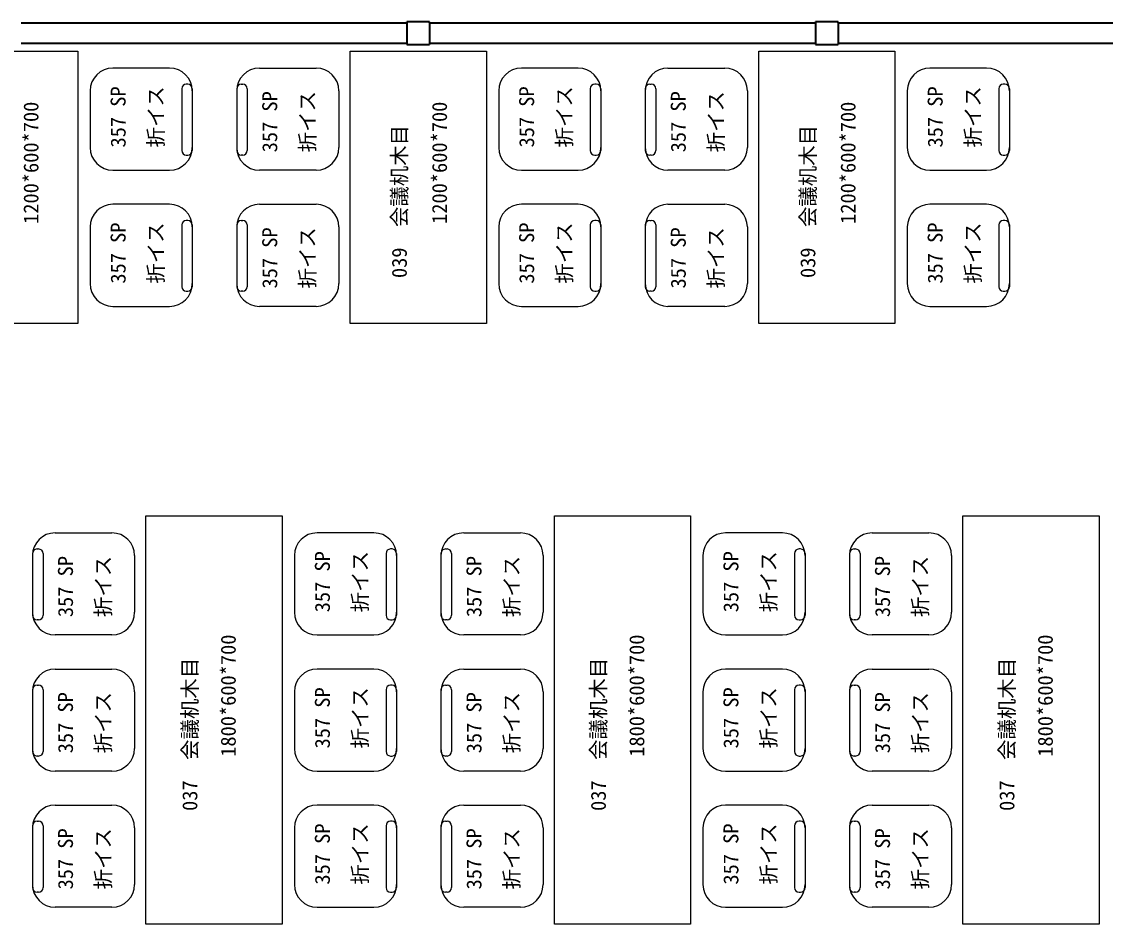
# Model space of a CAD drawing. Units: millimetres at full size, sheet at 1:60; details may follow other scales. Extents: x -23115 to 23713, y -14805 to 12672.
# Drawn here: x -6048 to -1273, y -8405 to -4428 of the extents above; entities that cross this region are included whole.
import ezdxf
from ezdxf.enums import TextEntityAlignment as Align

# ---------------------------------------------------------------- set-up
doc = ezdxf.new("R2010")
doc.units = ezdxf.units.MM
doc.header["$LTSCALE"] = 60
doc.layers.add('1-1', color=2, linetype='Continuous', lineweight=40)
doc.layers.add('1-3', color=7, linetype='Continuous', lineweight=25)
doc.styles.add('ＭＳ ゴシック', font='')
doc.styles.get('ＭＳ ゴシック').set_extended_font_data('MS Gothic')

msp = doc.modelspace()

# ---------------------------------------------------------------- linework, layer by layer
at = {"layer": '1-1'}
for p, q in [((-6050.64, -4432.75), (-4350.64, -4432.75)), ((-4350.64, -4432.75), (-4350.64, -4427.75)), ((-4250.64, -4427.75), (-4350.64, -4427.75)), ((-4250.64, -4432.75), (-4250.64, -4427.75)), ((-4250.64, -4432.75), (-2550.64, -4432.75)), ((-2550.64, -4432.75), (-2550.64, -4427.75)), ((-2450.64, -4427.75), (-2550.64, -4427.75)), ((-2450.64, -4432.75), (-2450.64, -4427.75)), ((-2450.64, -4432.75), (-750.64, -4432.75)), ((-6050.64, -4522.75), (-4350.64, -4522.75)), ((-4350.64, -4527.75), (-4250.64, -4527.75)), ((-4250.64, -4522.75), (-2550.64, -4522.75)), ((-2550.64, -4527.75), (-2450.64, -4527.75)), ((-2450.64, -4522.75), (-750.64, -4522.75))]:
    msp.add_line(p, q, dxfattribs=at)
for points in [[(-4350.64, -4432.75), (-4350.64, -4522.75), (-4350.64, -4527.75)], [(-4250.64, -4432.75), (-4250.64, -4522.75), (-4250.64, -4527.75)], [(-2550.64, -4432.75), (-2550.64, -4522.75), (-2550.64, -4527.75)], [(-2450.64, -4432.75), (-2450.64, -4522.75), (-2450.64, -4527.75)]]:
    msp.add_lwpolyline(points, dxfattribs=at)
at = {"layer": '1-3'}
for p, q in [((-5396.35, -4632.25), (-5646.35, -4632.25)), ((-5000.64, -4632.25), (-4750.64, -4632.25)), ((-3596.35, -4632.25), (-3846.35, -4632.25)), ((-3200.64, -4632.25), (-2950.64, -4632.25)), ((-1796.35, -4632.25), (-2046.35, -4632.25)), ((-5342.92, -4723.23), (-5342.92, -4995.5)), ((-5316.35, -4703.23), (-5322.92, -4703.23)), ((-5296.35, -4723.23), (-5296.35, -4995.5)), ((-5100.64, -4723.23), (-5100.64, -4995.5)), ((-5080.64, -4703.23), (-5074.07, -4703.23)), ((-5054.08, -4723.23), (-5054.08, -4995.5)), ((-3542.92, -4723.23), (-3542.92, -4995.5)), ((-3516.35, -4703.23), (-3522.92, -4703.23)), ((-3496.35, -4723.23), (-3496.35, -4995.5)), ((-3300.64, -4723.23), (-3300.64, -4995.5)), ((-3280.64, -4703.23), (-3274.07, -4703.23)), ((-3254.08, -4723.23), (-3254.08, -4995.5)), ((-1742.92, -4723.23), (-1742.92, -4995.5)), ((-1716.35, -4703.23), (-1722.92, -4703.23)), ((-1696.35, -4723.23), (-1696.35, -4995.5)), ((-5746.35, -4732.25), (-5746.35, -4982.25)), ((-4650.64, -4732.25), (-4650.64, -4982.25)), ((-3946.35, -4732.25), (-3946.35, -4982.25)), ((-2850.64, -4732.25), (-2850.64, -4982.25)), ((-2146.35, -4732.25), (-2146.35, -4982.25)), ((-5322.92, -5015.5), (-5316.35, -5015.5)), ((-5074.07, -5015.5), (-5080.64, -5015.5)), ((-3522.92, -5015.5), (-3516.35, -5015.5)), ((-3274.07, -5015.5), (-3280.64, -5015.5)), ((-1722.92, -5015.5), (-1716.35, -5015.5)), ((-5646.35, -5082.25), (-5396.35, -5082.25)), ((-4750.64, -5082.25), (-5000.64, -5082.25)), ((-3846.35, -5082.25), (-3596.35, -5082.25)), ((-2950.64, -5082.25), (-3200.64, -5082.25)), ((-2046.35, -5082.25), (-1796.35, -5082.25)), ((-5396.35, -5232.25), (-5646.35, -5232.25)), ((-5000.64, -5232.25), (-4750.64, -5232.25)), ((-3596.35, -5232.25), (-3846.35, -5232.25)), ((-3200.64, -5232.25), (-2950.64, -5232.25)), ((-1796.35, -5232.25), (-2046.35, -5232.25)), ((-5746.35, -5332.25), (-5746.35, -5582.25)), ((-5342.92, -5323.23), (-5342.92, -5595.5)), ((-5316.35, -5303.23), (-5322.92, -5303.23)), ((-5296.35, -5323.23), (-5296.35, -5595.5)), ((-5100.64, -5323.23), (-5100.64, -5595.5)), ((-5080.64, -5303.23), (-5074.07, -5303.23)), ((-5054.08, -5323.23), (-5054.08, -5595.5)), ((-4650.64, -5332.25), (-4650.64, -5582.25)), ((-3946.35, -5332.25), (-3946.35, -5582.25)), ((-3542.92, -5323.23), (-3542.92, -5595.5)), ((-3516.35, -5303.23), (-3522.92, -5303.23)), ((-3496.35, -5323.23), (-3496.35, -5595.5)), ((-3300.64, -5323.23), (-3300.64, -5595.5)), ((-3280.64, -5303.23), (-3274.07, -5303.23)), ((-3254.08, -5323.23), (-3254.08, -5595.5)), ((-2850.64, -5332.25), (-2850.64, -5582.25)), ((-2146.35, -5332.25), (-2146.35, -5582.25)), ((-1742.92, -5323.23), (-1742.92, -5595.5)), ((-1716.35, -5303.23), (-1722.92, -5303.23)), ((-1696.35, -5323.23), (-1696.35, -5595.5)), ((-5322.92, -5615.5), (-5316.35, -5615.5)), ((-5074.07, -5615.5), (-5080.64, -5615.5)), ((-3522.92, -5615.5), (-3516.35, -5615.5)), ((-3274.07, -5615.5), (-3280.64, -5615.5)), ((-1722.92, -5615.5), (-1716.35, -5615.5)), ((-5646.35, -5682.25), (-5396.35, -5682.25)), ((-4750.64, -5682.25), (-5000.64, -5682.25)), ((-3846.35, -5682.25), (-3596.35, -5682.25)), ((-2950.64, -5682.25), (-3200.64, -5682.25)), ((-2046.35, -5682.25), (-1796.35, -5682.25)), ((-5500.64, -6605.46), (-4900.64, -6605.46)), ((-5500.64, -8405.46), (-5500.64, -6605.46)), ((-4900.64, -6605.46), (-4900.64, -8405.46)), ((-3700.64, -6605.46), (-3100.64, -6605.46)), ((-3700.64, -8405.46), (-3700.64, -6605.46)), ((-3100.64, -6605.46), (-3100.64, -8405.46)), ((-1900.64, -6605.46), (-1300.64, -6605.46)), ((-1900.64, -8405.46), (-1900.64, -6605.46)), ((-1300.64, -6605.46), (-1300.64, -8405.46)), ((-5900.64, -6680.46), (-5650.64, -6680.46)), ((-4496.35, -6680.46), (-4746.35, -6680.46)), ((-4100.64, -6680.46), (-3850.64, -6680.46)), ((-2696.35, -6680.46), (-2946.35, -6680.46)), ((-2300.64, -6680.46), (-2050.64, -6680.46)), ((-6000.64, -6771.43), (-6000.64, -7043.71)), ((-5980.64, -6751.43), (-5974.07, -6751.43)), ((-5954.08, -6771.43), (-5954.08, -7043.71)), ((-4442.92, -6771.43), (-4442.92, -7043.71)), ((-4416.35, -6751.43), (-4422.92, -6751.43)), ((-4396.35, -6771.43), (-4396.35, -7043.71)), ((-4200.64, -6771.43), (-4200.64, -7043.71)), ((-4180.64, -6751.43), (-4174.07, -6751.43)), ((-4154.08, -6771.43), (-4154.08, -7043.71)), ((-2642.92, -6771.43), (-2642.92, -7043.71)), ((-2616.35, -6751.43), (-2622.92, -6751.43)), ((-2596.35, -6771.43), (-2596.35, -7043.71)), ((-2400.64, -6771.43), (-2400.64, -7043.71)), ((-2380.64, -6751.43), (-2374.07, -6751.43)), ((-2354.08, -6771.43), (-2354.08, -7043.71)), ((-5550.64, -6780.46), (-5550.64, -7030.46)), ((-4846.35, -6780.46), (-4846.35, -7030.46)), ((-3750.64, -6780.46), (-3750.64, -7030.46)), ((-3046.35, -6780.46), (-3046.35, -7030.46)), ((-1950.64, -6780.46), (-1950.64, -7030.46)), ((-5974.07, -7063.71), (-5980.64, -7063.71)), ((-4422.92, -7063.71), (-4416.35, -7063.71)), ((-4174.07, -7063.71), (-4180.64, -7063.71)), ((-2622.92, -7063.71), (-2616.35, -7063.71)), ((-2374.07, -7063.71), (-2380.64, -7063.71)), ((-5650.64, -7130.46), (-5900.64, -7130.46)), ((-4746.35, -7130.46), (-4496.35, -7130.46)), ((-3850.64, -7130.46), (-4100.64, -7130.46)), ((-2946.35, -7130.46), (-2696.35, -7130.46)), ((-2050.64, -7130.46), (-2300.64, -7130.46)), ((-5900.64, -7280.46), (-5650.64, -7280.46)), ((-4496.35, -7280.46), (-4746.35, -7280.46)), ((-4100.64, -7280.46), (-3850.64, -7280.46)), ((-2696.35, -7280.46), (-2946.35, -7280.46)), ((-2300.64, -7280.46), (-2050.64, -7280.46)), ((-5980.64, -7351.43), (-5974.07, -7351.43)), ((-4416.35, -7351.43), (-4422.92, -7351.43)), ((-4180.64, -7351.43), (-4174.07, -7351.43)), ((-2616.35, -7351.43), (-2622.92, -7351.43)), ((-2380.64, -7351.43), (-2374.07, -7351.43)), ((-6000.64, -7371.43), (-6000.64, -7643.71)), ((-5954.08, -7371.43), (-5954.08, -7643.71)), ((-5550.64, -7380.46), (-5550.64, -7630.46)), ((-4846.35, -7380.46), (-4846.35, -7630.46)), ((-4442.92, -7371.43), (-4442.92, -7643.71)), ((-4396.35, -7371.43), (-4396.35, -7643.71)), ((-4200.64, -7371.43), (-4200.64, -7643.71)), ((-4154.08, -7371.43), (-4154.08, -7643.71)), ((-3750.64, -7380.46), (-3750.64, -7630.46)), ((-3046.35, -7380.46), (-3046.35, -7630.46)), ((-2642.92, -7371.43), (-2642.92, -7643.71)), ((-2596.35, -7371.43), (-2596.35, -7643.71)), ((-2400.64, -7371.43), (-2400.64, -7643.71)), ((-2354.08, -7371.43), (-2354.08, -7643.71)), ((-1950.64, -7380.46), (-1950.64, -7630.46)), ((-5974.07, -7663.71), (-5980.64, -7663.71)), ((-4422.92, -7663.71), (-4416.35, -7663.71)), ((-4174.07, -7663.71), (-4180.64, -7663.71)), ((-2622.92, -7663.71), (-2616.35, -7663.71)), ((-2374.07, -7663.71), (-2380.64, -7663.71)), ((-5650.64, -7730.46), (-5900.64, -7730.46)), ((-4746.35, -7730.46), (-4496.35, -7730.46)), ((-3850.64, -7730.46), (-4100.64, -7730.46)), ((-2946.35, -7730.46), (-2696.35, -7730.46)), ((-2050.64, -7730.46), (-2300.64, -7730.46)), ((-5900.64, -7880.46), (-5650.64, -7880.46)), ((-4496.35, -7880.46), (-4746.35, -7880.46)), ((-4100.64, -7880.46), (-3850.64, -7880.46)), ((-2696.35, -7880.46), (-2946.35, -7880.46)), ((-2300.64, -7880.46), (-2050.64, -7880.46)), ((-6000.64, -7971.43), (-6000.64, -8243.71)), ((-5980.64, -7951.43), (-5974.07, -7951.43)), ((-5954.08, -7971.43), (-5954.08, -8243.71)), ((-4442.92, -7971.43), (-4442.92, -8243.71)), ((-4416.35, -7951.43), (-4422.92, -7951.43)), ((-4396.35, -7971.43), (-4396.35, -8243.71)), ((-4200.64, -7971.43), (-4200.64, -8243.71)), ((-4180.64, -7951.43), (-4174.07, -7951.43)), ((-4154.08, -7971.43), (-4154.08, -8243.71)), ((-2642.92, -7971.43), (-2642.92, -8243.71)), ((-2616.35, -7951.43), (-2622.92, -7951.43)), ((-2596.35, -7971.43), (-2596.35, -8243.71)), ((-2400.64, -7971.43), (-2400.64, -8243.71)), ((-2380.64, -7951.43), (-2374.07, -7951.43)), ((-2354.08, -7971.43), (-2354.08, -8243.71)), ((-5550.64, -7980.46), (-5550.64, -8230.46)), ((-4846.35, -7980.46), (-4846.35, -8230.46)), ((-3750.64, -7980.46), (-3750.64, -8230.46)), ((-3046.35, -7980.46), (-3046.35, -8230.46)), ((-1950.64, -7980.46), (-1950.64, -8230.46)), ((-5974.07, -8263.71), (-5980.64, -8263.71)), ((-4422.92, -8263.71), (-4416.35, -8263.71)), ((-4174.07, -8263.71), (-4180.64, -8263.71)), ((-2622.92, -8263.71), (-2616.35, -8263.71)), ((-2374.07, -8263.71), (-2380.64, -8263.71)), ((-5650.64, -8330.46), (-5900.64, -8330.46)), ((-4746.35, -8330.46), (-4496.35, -8330.46)), ((-3850.64, -8330.46), (-4100.64, -8330.46)), ((-2946.35, -8330.46), (-2696.35, -8330.46)), ((-2050.64, -8330.46), (-2300.64, -8330.46)), ((-4900.64, -8405.46), (-5500.64, -8405.46)), ((-3100.64, -8405.46), (-3700.64, -8405.46)), ((-1300.64, -8405.46), (-1900.64, -8405.46))]:
    msp.add_line(p, q, dxfattribs=at)
for points in [[(-5800.64, -5757.25), (-6400.64, -5757.25), (-6400.64, -4557.25), (-5800.64, -4557.25)], [(-4000.64, -5757.25), (-4600.64, -5757.25), (-4600.64, -4557.25), (-4000.64, -4557.25)], [(-2200.64, -5757.25), (-2800.64, -5757.25), (-2800.64, -4557.25), (-2200.64, -4557.25)]]:
    msp.add_lwpolyline(points, close=True, dxfattribs=at)
for centre, radius, start, end in [((-5646.35, -4732.25), 100, 90, 180), ((-5396.35, -4732.25), 100, 0, 90), ((-5000.64, -4732.25), 100, 90, 180), ((-4750.64, -4732.25), 100, 0, 90), ((-3846.35, -4732.25), 100, 90, 180), ((-3596.35, -4732.25), 100, 0, 90), ((-3200.64, -4732.25), 100, 90, 180), ((-2950.64, -4732.25), 100, 0, 90), ((-2046.35, -4732.25), 100, 90, 180), ((-1796.35, -4732.25), 100, 0, 90), ((-5322.92, -4723.23), 20, 90, 180), ((-5316.35, -4723.23), 20, 0, 90), ((-5080.64, -4723.23), 20, 90, 180), ((-5074.07, -4723.23), 20, 0, 90), ((-3522.92, -4723.23), 20, 90, 180), ((-3516.35, -4723.23), 20, 0, 90), ((-3280.64, -4723.23), 20, 90, 180), ((-3274.07, -4723.23), 20, 0, 90), ((-1722.92, -4723.23), 20, 90, 180), ((-1716.35, -4723.23), 20, 0, 90), ((-5646.35, -4982.25), 100, 180, 270), ((-5396.35, -4982.25), 100, 270, 0), ((-5322.92, -4995.5), 20, 180, 270), ((-5316.35, -4995.5), 20, 270, 0), ((-5000.64, -4982.25), 100, 180, 270), ((-5080.64, -4995.5), 20, 180, 270), ((-5074.07, -4995.5), 20, 270, 0), ((-4750.64, -4982.25), 100, 270, 0), ((-3846.35, -4982.25), 100, 180, 270), ((-3596.35, -4982.25), 100, 270, 0), ((-3522.92, -4995.5), 20, 180, 270), ((-3516.35, -4995.5), 20, 270, 0), ((-3200.64, -4982.25), 100, 180, 270), ((-3280.64, -4995.5), 20, 180, 270), ((-3274.07, -4995.5), 20, 270, 0), ((-2950.64, -4982.25), 100, 270, 0), ((-2046.35, -4982.25), 100, 180, 270), ((-1796.35, -4982.25), 100, 270, 0), ((-1722.92, -4995.5), 20, 180, 270), ((-1716.35, -4995.5), 20, 270, 0), ((-5646.35, -5332.25), 100, 90, 180), ((-5396.35, -5332.25), 100, 0, 90), ((-5000.64, -5332.25), 100, 90, 180), ((-4750.64, -5332.25), 100, 0, 90), ((-3846.35, -5332.25), 100, 90, 180), ((-3596.35, -5332.25), 100, 0, 90), ((-3200.64, -5332.25), 100, 90, 180), ((-2950.64, -5332.25), 100, 0, 90), ((-2046.35, -5332.25), 100, 90, 180), ((-1796.35, -5332.25), 100, 0, 90), ((-5322.92, -5323.23), 20, 90, 180), ((-5316.35, -5323.23), 20, 0, 90), ((-5080.64, -5323.23), 20, 90, 180), ((-5074.07, -5323.23), 20, 0, 90), ((-3522.92, -5323.23), 20, 90, 180), ((-3516.35, -5323.23), 20, 0, 90), ((-3280.64, -5323.23), 20, 90, 180), ((-3274.07, -5323.23), 20, 0, 90), ((-1722.92, -5323.23), 20, 90, 180), ((-1716.35, -5323.23), 20, 0, 90), ((-5646.35, -5582.25), 100, 180, 270), ((-5396.35, -5582.25), 100, 270, 0), ((-5000.64, -5582.25), 100, 180, 270), ((-4750.64, -5582.25), 100, 270, 0), ((-3846.35, -5582.25), 100, 180, 270), ((-3596.35, -5582.25), 100, 270, 0), ((-3200.64, -5582.25), 100, 180, 270), ((-2950.64, -5582.25), 100, 270, 0), ((-2046.35, -5582.25), 100, 180, 270), ((-1796.35, -5582.25), 100, 270, 0), ((-5322.92, -5595.5), 20, 180, 270), ((-5316.35, -5595.5), 20, 270, 0), ((-5080.64, -5595.5), 20, 180, 270), ((-5074.07, -5595.5), 20, 270, 0), ((-3522.92, -5595.5), 20, 180, 270), ((-3516.35, -5595.5), 20, 270, 0), ((-3280.64, -5595.5), 20, 180, 270), ((-3274.07, -5595.5), 20, 270, 0), ((-1722.92, -5595.5), 20, 180, 270), ((-1716.35, -5595.5), 20, 270, 0), ((-5900.64, -6780.46), 100, 90, 180), ((-5650.64, -6780.46), 100, 0, 90), ((-4746.35, -6780.46), 100, 90, 180), ((-4496.35, -6780.46), 100, 0, 90), ((-4100.64, -6780.46), 100, 90, 180), ((-3850.64, -6780.46), 100, 0, 90), ((-2946.35, -6780.46), 100, 90, 180), ((-2696.35, -6780.46), 100, 0, 90), ((-2300.64, -6780.46), 100, 90, 180), ((-2050.64, -6780.46), 100, 0, 90), ((-5980.64, -6771.43), 20, 90, 180), ((-5974.07, -6771.43), 20, 0, 90), ((-4422.92, -6771.43), 20, 90, 180), ((-4416.35, -6771.43), 20, 0, 90), ((-4180.64, -6771.43), 20, 90, 180), ((-4174.07, -6771.43), 20, 0, 90), ((-2622.92, -6771.43), 20, 90, 180), ((-2616.35, -6771.43), 20, 0, 90), ((-2380.64, -6771.43), 20, 90, 180), ((-2374.07, -6771.43), 20, 0, 90), ((-5900.64, -7030.46), 100, 180, 270), ((-5980.64, -7043.71), 20, 180, 270), ((-5974.07, -7043.71), 20, 270, 0), ((-5650.64, -7030.46), 100, 270, 0), ((-4746.35, -7030.46), 100, 180, 270), ((-4496.35, -7030.46), 100, 270, 0), ((-4422.92, -7043.71), 20, 180, 270), ((-4416.35, -7043.71), 20, 270, 0), ((-4100.64, -7030.46), 100, 180, 270), ((-4180.64, -7043.71), 20, 180, 270), ((-4174.07, -7043.71), 20, 270, 0), ((-3850.64, -7030.46), 100, 270, 0), ((-2946.35, -7030.46), 100, 180, 270), ((-2696.35, -7030.46), 100, 270, 0), ((-2622.92, -7043.71), 20, 180, 270), ((-2616.35, -7043.71), 20, 270, 0), ((-2300.64, -7030.46), 100, 180, 270), ((-2380.64, -7043.71), 20, 180, 270), ((-2374.07, -7043.71), 20, 270, 0), ((-2050.64, -7030.46), 100, 270, 0), ((-5900.64, -7380.46), 100, 90, 180), ((-5650.64, -7380.46), 100, 0, 90), ((-4746.35, -7380.46), 100, 90, 180), ((-4496.35, -7380.46), 100, 0, 90), ((-4100.64, -7380.46), 100, 90, 180), ((-3850.64, -7380.46), 100, 0, 90), ((-2946.35, -7380.46), 100, 90, 180), ((-2696.35, -7380.46), 100, 0, 90), ((-2300.64, -7380.46), 100, 90, 180), ((-2050.64, -7380.46), 100, 0, 90), ((-5980.64, -7371.43), 20, 90, 180), ((-5974.07, -7371.43), 20, 0, 90), ((-4422.92, -7371.43), 20, 90, 180), ((-4416.35, -7371.43), 20, 0, 90), ((-4180.64, -7371.43), 20, 90, 180), ((-4174.07, -7371.43), 20, 0, 90), ((-2622.92, -7371.43), 20, 90, 180), ((-2616.35, -7371.43), 20, 0, 90), ((-2380.64, -7371.43), 20, 90, 180), ((-2374.07, -7371.43), 20, 0, 90), ((-5900.64, -7630.46), 100, 180, 270), ((-5650.64, -7630.46), 100, 270, 0), ((-4746.35, -7630.46), 100, 180, 270), ((-4496.35, -7630.46), 100, 270, 0), ((-4100.64, -7630.46), 100, 180, 270), ((-3850.64, -7630.46), 100, 270, 0), ((-2946.35, -7630.46), 100, 180, 270), ((-2696.35, -7630.46), 100, 270, 0), ((-2300.64, -7630.46), 100, 180, 270), ((-2050.64, -7630.46), 100, 270, 0), ((-5980.64, -7643.71), 20, 180, 270), ((-5974.07, -7643.71), 20, 270, 0), ((-4422.92, -7643.71), 20, 180, 270), ((-4416.35, -7643.71), 20, 270, 0), ((-4180.64, -7643.71), 20, 180, 270), ((-4174.07, -7643.71), 20, 270, 0), ((-2622.92, -7643.71), 20, 180, 270), ((-2616.35, -7643.71), 20, 270, 0), ((-2380.64, -7643.71), 20, 180, 270), ((-2374.07, -7643.71), 20, 270, 0), ((-5900.64, -7980.46), 100, 90, 180), ((-5650.64, -7980.46), 100, 0, 90), ((-4746.35, -7980.46), 100, 90, 180), ((-4496.35, -7980.46), 100, 0, 90), ((-4100.64, -7980.46), 100, 90, 180), ((-3850.64, -7980.46), 100, 0, 90), ((-2946.35, -7980.46), 100, 90, 180), ((-2696.35, -7980.46), 100, 0, 90), ((-2300.64, -7980.46), 100, 90, 180), ((-2050.64, -7980.46), 100, 0, 90), ((-5980.64, -7971.43), 20, 90, 180), ((-5974.07, -7971.43), 20, 0, 90), ((-4422.92, -7971.43), 20, 90, 180), ((-4416.35, -7971.43), 20, 0, 90), ((-4180.64, -7971.43), 20, 90, 180), ((-4174.07, -7971.43), 20, 0, 90), ((-2622.92, -7971.43), 20, 90, 180), ((-2616.35, -7971.43), 20, 0, 90), ((-2380.64, -7971.43), 20, 90, 180), ((-2374.07, -7971.43), 20, 0, 90), ((-5900.64, -8230.46), 100, 180, 270), ((-5980.64, -8243.71), 20, 180, 270), ((-5974.07, -8243.71), 20, 270, 0), ((-5650.64, -8230.46), 100, 270, 0), ((-4746.35, -8230.46), 100, 180, 270), ((-4496.35, -8230.46), 100, 270, 0), ((-4422.92, -8243.71), 20, 180, 270), ((-4416.35, -8243.71), 20, 270, 0), ((-4100.64, -8230.46), 100, 180, 270), ((-4180.64, -8243.71), 20, 180, 270), ((-4174.07, -8243.71), 20, 270, 0), ((-3850.64, -8230.46), 100, 270, 0), ((-2946.35, -8230.46), 100, 180, 270), ((-2696.35, -8230.46), 100, 270, 0), ((-2622.92, -8243.71), 20, 180, 270), ((-2616.35, -8243.71), 20, 270, 0), ((-2300.64, -8230.46), 100, 180, 270), ((-2380.64, -8243.71), 20, 180, 270), ((-2374.07, -8243.71), 20, 270, 0), ((-2050.64, -8230.46), 100, 270, 0)]:
    msp.add_arc(centre, radius, start, end, dxfattribs=at)

# ---------------------------------------------------------------- texts
at = {"layer": '1-3', "color": 4, "style": 'ＭＳ ゴシック'}
for s, p in [('357 SP', (-5570.4, -4982.11)), ('折イス', (-5404.46, -4982.11)), ('357 SP', (-3770.4, -4982.11)), ('折イス', (-3604.46, -4982.11)), ('357 SP', (-1970.4, -4982.11)), ('折イス', (-1804.46, -4982.11)), ('357 SP', (-4902.39, -5003.47)), ('折イス', (-4736.45, -5003.47)), ('357 SP', (-3102.39, -5003.47)), ('折イス', (-2936.45, -5003.47)), ('1200*600*700', (-5954.4, -5318.89)), ('1200*600*700', (-4154.4, -5318.89)), ('1200*600*700', (-2354.4, -5318.89)), ('039\u3000会議机木目', (-4331.43, -5557.5)), ('039\u3000会議机木目', (-2531.43, -5557.5)), ('357 SP', (-5570.4, -5582.11)), ('折イス', (-5404.46, -5582.11)), ('357 SP', (-4902.39, -5603.47)), ('折イス', (-4736.45, -5603.47)), ('357 SP', (-3770.4, -5582.11)), ('折イス', (-3604.46, -5582.11)), ('357 SP', (-3102.39, -5603.47)), ('折イス', (-2936.45, -5603.47)), ('357 SP', (-1970.4, -5582.11)), ('折イス', (-1804.46, -5582.11)), ('357 SP', (-4670.4, -7030.32)), ('折イス', (-4504.46, -7030.32)), ('357 SP', (-2870.4, -7030.32)), ('折イス', (-2704.46, -7030.32)), ('357 SP', (-5802.39, -7051.68)), ('折イス', (-5636.45, -7051.68)), ('357 SP', (-4002.39, -7051.68)), ('折イス', (-3836.45, -7051.68)), ('357 SP', (-2202.39, -7051.68)), ('折イス', (-2036.45, -7051.68)), ('1800*600*700', (-5085.19, -7667.1)), ('1800*600*700', (-3285.19, -7667.1)), ('1800*600*700', (-1485.19, -7667.1)), ('037\u3000会議机木目', (-5254.52, -7905.71)), ('037\u3000会議机木目', (-3454.52, -7905.71)), ('037\u3000会議机木目', (-1654.52, -7905.71)), ('357 SP', (-5802.39, -7651.68)), ('折イス', (-5636.45, -7651.68)), ('357 SP', (-4670.4, -7630.32)), ('折イス', (-4504.46, -7630.32)), ('357 SP', (-4002.39, -7651.68)), ('折イス', (-3836.45, -7651.68)), ('357 SP', (-2870.4, -7630.32)), ('折イス', (-2704.46, -7630.32)), ('357 SP', (-2202.39, -7651.68)), ('折イス', (-2036.45, -7651.68)), ('357 SP', (-4670.4, -8230.32)), ('折イス', (-4504.46, -8230.32)), ('357 SP', (-2870.4, -8230.32)), ('折イス', (-2704.46, -8230.32)), ('357 SP', (-5802.39, -8251.68)), ('折イス', (-5636.45, -8251.68)), ('357 SP', (-4002.39, -8251.68)), ('折イス', (-3836.45, -8251.68)), ('357 SP', (-2202.39, -8251.68)), ('折イス', (-2036.45, -8251.68))]:
    msp.add_text(s, height=65.98, rotation=90, dxfattribs=at).set_placement(p, align=Align.BOTTOM_LEFT)

doc.saveas('drawing.dxf')
